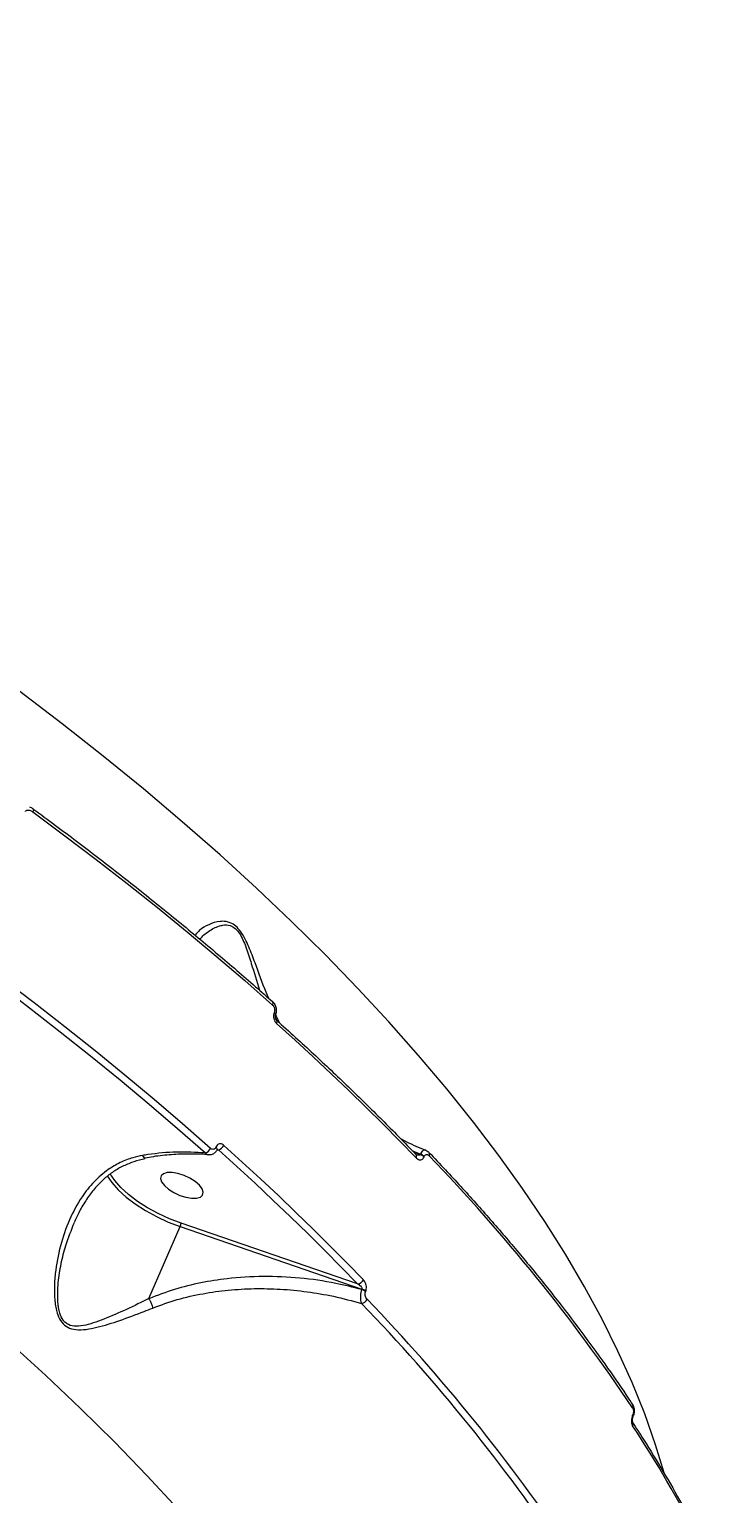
# Model space of a CAD drawing. Header units: millimetres. Extents: x -5517 to 6387, y -5295 to 6147.
# Drawn here: x 3598.4 to 3733.3, y 2253.7 to 2541.3 of the extents above; entities that cross this region are included whole.
import ezdxf

# ---------------------------------------------------------------- set-up
doc = ezdxf.new("R2010")
doc.units = ezdxf.units.MM
for name, color, linetype in [('DIKOM_ОБЪЕКТ', 7, 'Continuous'), ('DIKOM_РАЗМЕР_ЗОНА', 7, 'Continuous'), ('DIKOM_РАЗМЕР_ОБЪЕКТА', 7, 'Continuous')]:
    doc.layers.add(name, color=color, linetype=linetype)
doc.styles.add('style1', font='arial.ttf', dxfattribs={"width": 0.8})
doc.dimstyles.new('1-50', dxfattribs={"dimtxt": 300, "dimasz": 200, "dimexe": 100, "dimexo": 0, "dimgap": 100, "dimtad": 1, "dimtxsty": 'style1', "dimcen": 200, "dimclrd": 7, "dimclre": 7, "dimclrt": 7, "dimadec": 1, "dimazin": 2, "dimtfac": 1, "dimtmove": 0, "dimatfit": 2, "dimfxl": 0, "dimlwd": 25, "dimlwe": 18, "dimarcsym": 0})

# ---------------------------------------------------------------- blocks, each defined once
blk = doc.blocks.new('*D2')
at = {"layer": 'Defpoints', "color": 0, "transparency": 16777216}
for p in [(4491.49, 3838.97), (-2445.56, 374.31), (4491.49, -4687.8)]:
    blk.add_point(p, dxfattribs=at)
at = {"layer": 'DIKOM_РАЗМЕР_ОБЪЕКТА', "color": 7, "lineweight": 18, "transparency": 16777216}
for p, q in [((4491.49, 3838.97), (4491.49, -4787.8)), ((-2445.56, 374.31), (-2445.56, -4787.8))]:
    blk.add_line(p, q, dxfattribs=at)
at = {"layer": 'DIKOM_РАЗМЕР_ОБЪЕКТА', "color": 7, "lineweight": 25, "transparency": 16777216}
blk.add_line((-2245.56, -4687.8), (4291.49, -4687.8), dxfattribs=at)
at = {"layer": 'DIKOM_РАЗМЕР_ОБЪЕКТА', "color": 7, "transparency": 16777216}
for points in [[(-2245.56, -4654.47), (-2245.56, -4721.14), (-2445.56, -4687.8)], [(4291.49, -4654.47), (4291.49, -4721.14), (4491.49, -4687.8)]]:
    blk.add_solid(points, dxfattribs=at)
at = {"layer": 'DIKOM_РАЗМЕР_ОБЪЕКТА', "color": 7, "transparency": 16777216, "insert": (1022.97, -4434.63), "char_height": 300, "attachment_point": 5, "style": 'style1'}
blk.add_mtext('6900', dxfattribs=at)
blk = doc.blocks.new('*D3')
at = {"layer": 'Defpoints', "color": 0, "transparency": 16777216}
for p in [(6386.85, 4728.17), (-4131.44, -152.69), (6386.85, -5195.35)]:
    blk.add_point(p, dxfattribs=at)
at = {"layer": 'DIKOM_РАЗМЕР_ЗОНА', "color": 7, "lineweight": 18, "transparency": 16777216}
for p, q in [((6386.85, 4728.17), (6386.85, -5295.35)), ((-4131.44, -152.69), (-4131.44, -5295.35))]:
    blk.add_line(p, q, dxfattribs=at)
at = {"layer": 'DIKOM_РАЗМЕР_ЗОНА', "color": 7, "lineweight": 25, "transparency": 16777216}
blk.add_line((-3931.44, -5195.35), (6186.85, -5195.35), dxfattribs=at)
at = {"layer": 'DIKOM_РАЗМЕР_ЗОНА', "color": 7, "transparency": 16777216}
for points in [[(-3931.44, -5162.02), (-3931.44, -5228.69), (-4131.44, -5195.35)], [(6186.85, -5162.02), (6186.85, -5228.69), (6386.85, -5195.35)]]:
    blk.add_solid(points, dxfattribs=at)
at = {"layer": 'DIKOM_РАЗМЕР_ЗОНА', "color": 7, "transparency": 16777216, "insert": (1127.71, -4942.18), "char_height": 300, "attachment_point": 5, "style": 'style1'}
blk.add_mtext('10500', dxfattribs=at)

msp = doc.modelspace()

# ---------------------------------------------------------------- linework, layer by layer
at = {"layer": 'DIKOM_ОБЪЕКТ', "color": 7, "linetype": 'Continuous', "lineweight": 15}
for p, q in [((3646.475, 2348.204), (3646.463, 2348.176)), ((3646.7, 2347.726), (3646.688, 2347.699)), ((3647.167, 2346.838), (3646.726, 2347.869)), ((3647.543, 2346.128), (3647.167, 2346.838)), ((3635.025, 2321.767), (3635.014, 2321.74)), ((3635.219, 2321.244), (3635.516, 2321.201)), ((3635.25, 2321.289), (3635.239, 2321.262)), ((3673.513, 2321.118), (3675.156, 2320.366)), ((3675.119, 2320.281), (3673.928, 2320.691)), ((3675.156, 2320.366), (3675.119, 2320.281)), ((3675.87, 2319.829), (3675.907, 2319.914)), ((3621.88, 2291.986), (3628.013, 2306.148)), ((3628.013, 2306.148), (3663.681, 2293.871)), ((3662.845, 2294.867), (3628.196, 2306.793)), ((3663.681, 2293.871), (3663.644, 2293.786)), ((3664.395, 2293.334), (3664.432, 2293.419)), ((3716.835, 2269.146), (3716.816, 2269.1)), ((3716.893, 2268.857), (3716.873, 2268.811))]:
    msp.add_line(p, q, dxfattribs=at)
at = {"layer": 'DIKOM_ОБЪЕКТ', "color": 7, "linetype": 'Continuous', "lineweight": 15, "flags": 128}
for points in [[(3723.013, 2257.791), (3721.336, 2263.269), (3719.189, 2269.342), (3716.718, 2275.489), (3713.924, 2281.705), (3710.811, 2287.984), (3707.382, 2294.32), (3703.639, 2300.707), (3699.586, 2307.139), (3695.227, 2313.611), (3690.566, 2320.116), (3685.607, 2326.647), (3680.356, 2333.2), (3674.816, 2339.768), (3668.993, 2346.345), (3662.892, 2352.924), (3656.519, 2359.5), (3649.88, 2366.067), (3642.982, 2372.618), (3635.83, 2379.147), (3628.431, 2385.649), (3620.792, 2392.117), (3612.92, 2398.544), (3604.823, 2404.927), (3596.508, 2411.257)], [(3599.109, 2388.218), (3599.148, 2388.178), (3599.184, 2388.099), (3599.197, 2387.996), (3599.187, 2387.873), (3599.152, 2387.734), (3599.096, 2387.583)], [(3599.096, 2387.583), (3605.363, 2382.929), (3611.525, 2378.247), (3617.58, 2373.538), (3623.524, 2368.805), (3629.356, 2364.05), (3635.072, 2359.274), (3640.67, 2354.479), (3646.149, 2349.668)], [(3633.954, 2321.509), (3628.475, 2326.32), (3622.877, 2331.114), (3617.16, 2335.89), (3611.329, 2340.646), (3605.385, 2345.379), (3599.33, 2350.088), (3593.168, 2354.77), (3586.901, 2359.424)], [(3586.008, 2358.442), (3592.261, 2353.798), (3598.41, 2349.126), (3604.451, 2344.428), (3610.382, 2339.705), (3616.201, 2334.96), (3621.904, 2330.195), (3627.49, 2325.411), (3632.957, 2320.611)], [(3501.062, 2352.173), (3510.516, 2346.275), (3519.801, 2340.291), (3528.909, 2334.226), (3537.83, 2328.086), (3546.558, 2321.877), (3555.083, 2315.604), (3563.398, 2309.274), (3571.495, 2302.892), (3579.367, 2296.464), (3587.006, 2289.996), (3594.405, 2283.494), (3601.556, 2276.965), (3608.455, 2270.414), (3615.094, 2263.848), (3621.467, 2257.271), (3627.567, 2250.692)], [(3646.934, 2346.037), (3650.565, 2342.753), (3654.138, 2339.464), (3657.653, 2336.169), (3661.109, 2332.87), (3664.505, 2329.567), (3667.84, 2326.26), (3671.115, 2322.952), (3674.328, 2319.641)], [(3663.963, 2295.707), (3660.75, 2299.018), (3657.475, 2302.327), (3654.139, 2305.633), (3650.743, 2308.936), (3647.288, 2312.235), (3643.773, 2315.53), (3640.2, 2318.819), (3636.569, 2322.103)], [(3635.516, 2321.201), (3639.139, 2317.924), (3642.703, 2314.643), (3646.21, 2311.356), (3649.657, 2308.064), (3653.045, 2304.769), (3656.373, 2301.471), (3659.64, 2298.17), (3662.845, 2294.867)], [(3674.278, 2320.33), (3674.287, 2320.321), (3674.289, 2320.32)], [(3613.675, 2316.091), (3614.564, 2314.788), (3615.828, 2313.364), (3617.38, 2311.95), (3619.185, 2310.581), (3621.199, 2309.287), (3623.376, 2308.098), (3625.665, 2307.044), (3628.013, 2306.148)], [(3628.196, 2306.793), (3625.92, 2307.662), (3623.7, 2308.684), (3621.589, 2309.836), (3619.636, 2311.091), (3617.886, 2312.419), (3616.381, 2313.79), (3615.156, 2315.171), (3614.245, 2316.518)], [(3627.577, 2316.563), (3626.444, 2316.754), (3625.465, 2316.741), (3624.719, 2316.525), (3624.266, 2316.123), (3624.144, 2315.567), (3624.362, 2314.904), (3624.903, 2314.187), (3625.722, 2313.473), (3626.754, 2312.82), (3627.915, 2312.282), (3629.11, 2311.902), (3630.243, 2311.711), (3631.222, 2311.725), (3631.968, 2311.941), (3632.421, 2312.343), (3632.543, 2312.898), (3632.325, 2313.561), (3631.784, 2314.279), (3630.965, 2314.993), (3629.933, 2315.645), (3628.772, 2316.183), (3627.577, 2316.563)]]:
    msp.add_lwpolyline(points, dxfattribs=at)
at = {"layer": 'DIKOM_ОБЪЕКТ', "color": 7, "linetype": 'Continuous', "lineweight": 15}
for centre, radius, start, end in [((3645.666, 2349.983), 0.576, 326.94629, 37.64475), ((3646.227, 2347.775), 0.466, 350.17762, 59.61189), ((3646.233, 2347.797), 0.473, 351.78274, 59.28261), ((3646.458, 2346.352), 0.57, 326.54943, 38.19903), ((3632.5, 2322.12), 1.577, 286.84024, 337.21514), ((3634.774, 2321.335), 0.471, 351.36207, 59.37163), ((3634.789, 2321.365), 0.466, 350.34467, 59.59099), ((3635.159, 2322.682), 1.524, 283.56531, 337.68803), ((3673.782, 2319.95), 0.627, 330.53889, 36.10075), ((3674.516, 2318.429), 1.947, 45.9593, 71.98361), ((3674.553, 2318.515), 1.947, 45.9593, 71.98361), ((3676.363, 2320.345), 0.608, 329.32511, 37.37006), ((3416.15, 2068.795), 362.084, 33.85929, 43.9375), ((3626.008, 2307.067), 2.205, 335.38688, 352.8846), ((3662.679, 2296.252), 1.395, 276.85259, 337.01032), ((3663.043, 2291.936), 1.946, 45.94424, 71.99199), ((3663.079, 2292.02), 1.947, 45.95239, 71.98384), ((3663.391, 2292.441), 1.417, 279.54566, 336.52646), ((3403.463, 2040.356), 361.288, 33.8593, 43.93741), ((3403.945, 2040.628), 362.097, 33.85939, 43.93723), ((3716.212, 2270.839), 0.688, 333.55615, 30.71907), ((3716.209, 2267.335), 0.687, 333.51876, 30.56054), ((3716.579, 2268.903), 0.308, 341.91168, 39.79003), ((3512.214, 2133.086), 244.553, 27.19676, 33.2097), ((3716.595, 2268.947), 0.312, 344.15186, 39.57692)]:
    msp.add_arc(centre, radius, start, end, dxfattribs=at)
for points, knots in [([(3597.619, 2387.646), (3597.654, 2387.706), (3597.724, 2387.827), (3597.921, 2387.937), (3598.226, 2387.976), (3598.646, 2387.872), (3598.941, 2387.683), (3599.096, 2387.583)], [0, 0, 0, 0, 0.1190114, 0.2374259, 0.4123404, 0.6910349, 1, 1, 1, 1]), ([(3598.403, 2388.611), (3598.63, 2388.519), (3598.882, 2388.417), (3599.084, 2388.228), (3599.104, 2388.209)], [0, 0, 0, 0, 0.9000209, 1, 1, 1, 1]), ([(3599.109, 2388.218), (3600.585, 2387.129), (3604.865, 2383.971), (3611.809, 2378.704), (3619.872, 2372.405), (3627.734, 2366.062), (3635.391, 2359.681), (3641.492, 2354.433), (3645.019, 2351.311), (3646.122, 2350.334)], [0, 0, 0, 0, 0.0879764, 0.2551531, 0.4223364, 0.589526, 0.7567208, 0.9239221, 1, 1, 1, 1]), ([(3645.395, 2350.976), (3645.225, 2351.369), (3644.269, 2353.572), (3643.072, 2357.047), (3641.714, 2360.591), (3640.772, 2362.648), (3639.935, 2364.094), (3638.926, 2365.247), (3637.645, 2366.015), (3636.628, 2366.138), (3635.167, 2366.047), (3633.562, 2365.485), (3631.842, 2364.486), (3631.198, 2363.704), (3630.923, 2363.37)], [0, 0, 0, 0, 0.0404801, 0.2272936, 0.326376, 0.3765806, 0.4283738, 0.4782948, 0.5281694, 0.6059321, 0.6266993, 0.7605227, 0.8978341, 1, 1, 1, 1]), ([(3631.893, 2362.562), (3631.97, 2362.669), (3632.425, 2363.301), (3633.79, 2364.355), (3635.304, 2365.129), (3636.693, 2365.422), (3637.622, 2365.437), (3638.803, 2364.808), (3639.67, 2363.771), (3640.341, 2362.496), (3640.739, 2361.506), (3641.312, 2359.947), (3642.207, 2357.029), (3643.037, 2354.315), (3643.564, 2352.592)], [0, 0, 0, 0, 0.0324945, 0.1924547, 0.3518123, 0.3756288, 0.46276, 0.5166714, 0.5703681, 0.6218437, 0.673653, 0.6846581, 0.7998409, 1, 1, 1, 1]), ([(3646.113, 2350.321), (3646.16, 2350.285), (3646.389, 2350.11), (3646.685, 2349.613), (3646.892, 2348.882), (3646.887, 2348.202), (3646.73, 2347.861), (3646.674, 2347.741)], [0, 0, 0, 0, 0.0647103, 0.3164557, 0.5984709, 0.8583992, 1, 1, 1, 1]), ([(3646.149, 2349.668), (3646.226, 2349.585), (3646.38, 2349.418), (3646.527, 2349.063), (3646.581, 2348.686), (3646.546, 2348.391), (3646.491, 2348.247), (3646.475, 2348.204)], [0, 0, 0, 0, 0.2336531, 0.4673386, 0.6955847, 0.9087239, 1, 1, 1, 1]), ([(3646.463, 2348.176), (3646.438, 2348.112), (3646.358, 2347.902), (3646.307, 2347.473), (3646.383, 2346.925), (3646.596, 2346.404), (3646.821, 2346.16), (3646.934, 2346.037)], [0, 0, 0, 0, 0.0931565, 0.3038923, 0.5302328, 0.765191, 1, 1, 1, 1]), ([(3646.688, 2347.694), (3646.681, 2347.679), (3646.663, 2347.641), (3646.639, 2347.52), (3646.633, 2347.358), (3646.657, 2347.172), (3646.718, 2346.977), (3646.808, 2346.81), (3646.883, 2346.723), (3646.905, 2346.706), (3646.906, 2346.705)], [0, 0, 0, 0, 0.0765974, 0.1978833, 0.315748, 0.455653, 0.6140029, 0.7949742, 0.9893729, 1, 1, 1, 1]), ([(3647.167, 2346.838), (3647.131, 2346.854), (3647.018, 2346.905), (3646.859, 2346.921), (3646.75, 2346.931)], [0, 0, 0, 0, 0.3169221, 1, 1, 1, 1]), ([(3646.907, 2346.704), (3648.162, 2345.573), (3651.802, 2342.291), (3657.659, 2336.841), (3664.395, 2330.352), (3669.915, 2324.842), (3673.151, 2321.496), (3674.289, 2320.319)], [0, 0, 0, 0, 0.1293235, 0.3750953, 0.6208834, 0.8666824, 1, 1, 1, 1]), ([(3635.014, 2321.74), (3634.968, 2321.656), (3634.876, 2321.489), (3634.664, 2321.343), (3634.421, 2321.292), (3634.171, 2321.346), (3634.023, 2321.457), (3633.954, 2321.509)], [0, 0, 0, 0, 0.1951906, 0.3900968, 0.5932873, 0.8111298, 1, 1, 1, 1]), ([(3636.569, 2322.103), (3636.469, 2322.18), (3636.254, 2322.342), (3635.892, 2322.422), (3635.538, 2322.351), (3635.228, 2322.136), (3635.093, 2321.89), (3635.025, 2321.767)], [0, 0, 0, 0, 0.1890279, 0.4045138, 0.6068604, 0.803375, 1, 1, 1, 1]), ([(3635.286, 2321.351), (3635.286, 2321.351), (3635.295, 2321.356), (3635.273, 2321.343), (3635.256, 2321.299), (3635.251, 2321.285)], [0, 0, 0, 0, 0.0245324, 0.7136327, 1, 1, 1, 1]), ([(3671.255, 2323.444), (3671.633, 2323.239), (3673.224, 2322.379), (3674.912, 2321.673), (3676.198, 2321.135)], [0, 0, 0, 0, 0.2376883, 1, 1, 1, 1]), ([(3620.608, 2320.111), (3619.98, 2319.981), (3618.46, 2319.665), (3616.181, 2318.761), (3613.576, 2317.226), (3611.013, 2314.989), (3608.395, 2311.696), (3606.123, 2307.469), (3604.375, 2302.365), (3603.519, 2297.803), (3603.257, 2294.04), (3603.37, 2291.303), (3603.828, 2288.994), (3604.684, 2287.276), (3605.933, 2286.217), (3607.611, 2285.808), (3609.545, 2285.91), (3612.402, 2286.484), (3616.172, 2287.681), (3619.874, 2289.056), (3622.058, 2289.928), (3622.617, 2290.151)], [0, 0, 0, 0, 0.0311467, 0.0753855, 0.120736, 0.1821158, 0.2453868, 0.3302594, 0.4176087, 0.5065779, 0.5523798, 0.598098, 0.6383969, 0.6670929, 0.6962051, 0.728673, 0.7668132, 0.805986, 0.8877652, 0.971247, 1, 1, 1, 1]), ([(3621.16, 2319.427), (3620.953, 2319.395), (3620.003, 2319.248), (3618.386, 2318.722), (3616.34, 2317.839), (3614.433, 2316.67), (3612.725, 2315.248), (3611.114, 2313.514), (3609.594, 2311.492), (3608.243, 2309.273), (3607.53, 2307.693), (3607.197, 2306.956)], [0, 0, 0, 0, 0.0312189, 0.1431702, 0.2584609, 0.3754314, 0.4915677, 0.606723, 0.7401343, 0.8788545, 1, 1, 1, 1]), ([(3632.957, 2320.611), (3631.075, 2320.712), (3627.384, 2320.91), (3623.199, 2320.52), (3620.964, 2320.168), (3620.608, 2320.111)], [0, 0, 0, 0, 0.4665324, 0.9150077, 1, 1, 1, 1]), ([(3620.608, 2320.111), (3620.617, 2320.092), (3620.696, 2319.938), (3620.854, 2319.716), (3621.026, 2319.577), (3621.103, 2319.624), (3621.12, 2319.634)], [0, 0, 0, 0, 0.0559328, 0.451695, 0.877636, 1, 1, 1, 1]), ([(3633.598, 2320.225), (3633.482, 2320.238), (3632.256, 2320.384), (3629.82, 2320.423), (3626.313, 2320.303), (3623.398, 2320.015), (3621.66, 2319.684), (3621.119, 2319.581)], [0, 0, 0, 0, 0.0291449, 0.3103211, 0.5916706, 0.87268, 1, 1, 1, 1]), ([(3632.957, 2320.611), (3633.059, 2320.506), (3633.258, 2320.303), (3633.49, 2320.269), (3633.602, 2320.253)], [0, 0, 0, 0, 0.5136841, 1, 1, 1, 1]), ([(3635.228, 2321.269), (3635.214, 2321.228), (3635.13, 2320.979), (3634.818, 2320.612), (3634.284, 2320.295), (3633.837, 2320.183), (3633.618, 2320.24), (3633.602, 2320.244)], [0, 0, 0, 0, 0.0613792, 0.3717866, 0.6659488, 0.9756276, 1, 1, 1, 1]), ([(3635.232, 2321.299), (3635.261, 2321.295), (3635.36, 2321.279), (3635.452, 2321.233), (3635.516, 2321.201)], [0, 0, 0, 0, 0.2994315, 1, 1, 1, 1]), ([(3674.284, 2320.336), (3674.311, 2320.306), (3674.376, 2320.235), (3674.38, 2320.24), (3674.381, 2320.243)], [0, 0, 0, 0, 0.4172465, 1, 1, 1, 1]), ([(3674.328, 2319.641), (3674.347, 2319.622), (3674.485, 2319.483), (3674.75, 2319.306), (3675.113, 2319.231), (3675.423, 2319.305), (3675.689, 2319.496), (3675.81, 2319.718), (3675.87, 2319.829)], [0, 0, 0, 0, 0.0392293, 0.2872382, 0.4951714, 0.671005, 0.8353121, 1, 1, 1, 1]), ([(3675.119, 2320.281), (3675.107, 2320.261), (3675.084, 2320.222), (3674.999, 2320.168), (3674.849, 2320.141), (3674.632, 2320.162), (3674.475, 2320.213), (3674.391, 2320.24)], [0, 0, 0, 0, 0.0896265, 0.177984, 0.3948574, 0.6767001, 1, 1, 1, 1]), ([(3676.206, 2321.154), (3676.117, 2321.174), (3675.945, 2321.213), (3675.663, 2321.067), (3675.389, 2320.796), (3675.234, 2320.511), (3675.156, 2320.366)], [0, 0, 0, 0, 0.2611182, 0.506547, 0.75068, 1, 1, 1, 1]), ([(3675.907, 2319.914), (3675.946, 2319.987), (3676.024, 2320.132), (3676.195, 2320.255), (3676.392, 2320.3), (3676.619, 2320.25), (3676.786, 2320.138), (3676.873, 2320.049), (3676.886, 2320.035)], [0, 0, 0, 0, 0.1673488, 0.3344649, 0.5091728, 0.7130713, 0.9577443, 1, 1, 1, 1]), ([(3676.21, 2321.15), (3676.363, 2321.081), (3676.603, 2320.972), (3676.77, 2320.769), (3676.831, 2320.696)], [0, 0, 0, 0, 0.6372801, 1, 1, 1, 1]), ([(3676.846, 2320.714), (3677.926, 2319.572), (3681.056, 2316.259), (3686.052, 2310.774), (3691.75, 2304.264), (3697.191, 2297.761), (3702.378, 2291.271), (3707.303, 2284.799), (3711.882, 2278.462), (3714.988, 2273.931), (3716.565, 2271.549), (3716.803, 2271.19)], [0, 0, 0, 0, 0.0688384, 0.1996784, 0.3305268, 0.4613819, 0.5922436, 0.7231125, 0.853986, 0.9779794, 1, 1, 1, 1]), ([(3621.88, 2291.986), (3621.344, 2291.727), (3619.282, 2290.729), (3615.774, 2289.068), (3612.202, 2287.614), (3609.485, 2286.759), (3607.682, 2286.49), (3606.181, 2286.716), (3605.387, 2287.32), (3604.798, 2288.074), (3604.251, 2289.32), (3603.918, 2291.855), (3603.998, 2295.138), (3604.593, 2298.834), (3605.59, 2302.834), (3606.646, 2305.463), (3607.243, 2306.948)], [0, 0, 0, 0, 0.0446907, 0.1722779, 0.2997619, 0.3578463, 0.4156352, 0.4620755, 0.4960824, 0.5027938, 0.5435075, 0.6028204, 0.6947928, 0.7873798, 0.879836, 1, 1, 1, 1]), ([(3663.644, 2293.786), (3661.949, 2294.214), (3657.96, 2295.219), (3651.492, 2296.132), (3644.343, 2296.462), (3637.839, 2296.078), (3632.01, 2295.153), (3626.843, 2293.894), (3623.534, 2292.62), (3621.879, 2291.983)], [0, 0, 0, 0, 0.1234119, 0.2903397, 0.457787, 0.6246099, 0.7465455, 0.8732937, 1, 1, 1, 1]), ([(3664.432, 2293.419), (3664.455, 2293.479), (3664.535, 2293.686), (3664.587, 2294.106), (3664.526, 2294.66), (3664.33, 2295.244), (3664.093, 2295.544), (3663.963, 2295.707)], [0, 0, 0, 0, 0.0796552, 0.2757184, 0.4707538, 0.7105254, 1, 1, 1, 1]), ([(3622.617, 2290.151), (3624.21, 2290.732), (3627.414, 2291.9), (3632.411, 2293.021), (3637.473, 2293.732), (3642.55, 2294.016), (3647.72, 2293.91), (3652.917, 2293.402), (3658.269, 2292.502), (3661.791, 2291.543), (3663.626, 2291.043)], [0, 0, 0, 0, 0.1236831, 0.2488961, 0.3689536, 0.4907449, 0.6125469, 0.7380577, 0.8635716, 1, 1, 1, 1]), ([(3662.845, 2294.867), (3662.98, 2294.782), (3663.218, 2294.632), (3663.488, 2294.375), (3663.634, 2294.174), (3663.69, 2294.032), (3663.703, 2293.941), (3663.687, 2293.892), (3663.681, 2293.871)], [0, 0, 0, 0, 0.3509771, 0.6182786, 0.8029056, 0.8793446, 0.9492553, 1, 1, 1, 1]), ([(3663.644, 2293.786), (3663.615, 2293.706), (3663.52, 2293.443), (3663.412, 2292.939), (3663.363, 2292.282), (3663.413, 2291.642), (3663.527, 2291.242), (3663.612, 2291.071), (3663.626, 2291.043)], [0, 0, 0, 0, 0.0891871, 0.2936539, 0.4895991, 0.7163866, 0.9545919, 1, 1, 1, 1]), ([(3664.691, 2291.876), (3664.605, 2291.986), (3664.453, 2292.179), (3664.33, 2292.554), (3664.295, 2292.899), (3664.329, 2293.163), (3664.38, 2293.294), (3664.395, 2293.334)], [0, 0, 0, 0, 0.3025999, 0.5347, 0.7254853, 0.917125, 1, 1, 1, 1]), ([(3621.879, 2291.983), (3621.879, 2291.983), (3621.879, 2291.984), (3621.879, 2291.985), (3621.879, 2291.986), (3621.88, 2291.986)], [0, 0, 0, 0, 0.3027625, 0.6883569, 1, 1, 1, 1]), ([(3621.879, 2291.983), (3621.977, 2291.793), (3622.172, 2291.412), (3622.406, 2290.828), (3622.546, 2290.41), (3622.601, 2290.212), (3622.617, 2290.151)], [0, 0, 0, 0, 0.325276, 0.650546, 0.8925394, 1, 1, 1, 1]), ([(3716.786, 2271.179), (3716.826, 2271.128), (3716.975, 2270.938), (3717.1, 2270.471), (3717.142, 2269.798), (3717.054, 2269.204), (3716.909, 2268.93), (3716.877, 2268.87)], [0, 0, 0, 0, 0.0842961, 0.3131524, 0.6066537, 0.9133484, 1, 1, 1, 1]), ([(3716.828, 2270.532), (3716.865, 2270.46), (3716.94, 2270.317), (3716.987, 2270.008), (3716.979, 2269.672), (3716.923, 2269.371), (3716.86, 2269.21), (3716.835, 2269.146)], [0, 0, 0, 0, 0.2143168, 0.428448, 0.6429214, 0.8577312, 1, 1, 1, 1]), ([(3716.816, 2269.1), (3716.779, 2269.005), (3716.686, 2268.765), (3716.601, 2268.317), (3716.588, 2267.814), (3716.659, 2267.351), (3716.769, 2267.136), (3716.825, 2267.029)], [0, 0, 0, 0, 0.1407808, 0.3552924, 0.5700291, 0.784953, 1, 1, 1, 1]), ([(3716.874, 2268.807), (3716.861, 2268.777), (3716.824, 2268.694), (3716.772, 2268.499), (3716.736, 2268.246), (3716.733, 2268), (3716.76, 2267.811), (3716.786, 2267.713), (3716.81, 2267.673), (3716.802, 2267.683), (3716.802, 2267.683)], [0, 0, 0, 0, 0.0891795, 0.2409589, 0.4112416, 0.5904103, 0.7416474, 0.8712079, 0.9895585, 1, 1, 1, 1]), ([(3716.801, 2267.685), (3717.524, 2266.565), (3719.622, 2263.314), (3722.882, 2257.96), (3726.491, 2251.672), (3728.655, 2247.53), (3729.728, 2245.477)], [0, 0, 0, 0, 0.1498867, 0.4348048, 0.7197326, 1, 1, 1, 1])]:
    msp.add_open_spline(points, degree=3, knots=knots, dxfattribs=at)

# ---------------------------------------------------------------- dimensions: what is measured, and where the dimension line sits
at = {"layer": 'DIKOM_РАЗМЕР_ЗОНА'}
dim = msp.add_linear_dim(base=(6386.855, -5195.352), p1=(-4131.439, -152.689), p2=(6386.855, 4728.173), text='10500', dimstyle='1-50', dxfattribs=at)
dim.commit()
dim.dimension.update_dxf_attribs({"geometry": '*D3', "text_midpoint": (1127.708, -5195.352), "dimtype": 160})
at = {"layer": 'DIKOM_РАЗМЕР_ОБЪЕКТА'}
dim = msp.add_linear_dim(base=(4491.49, -4687.804), p1=(-2445.558, 374.311), p2=(4491.49, 3838.967), text='6900', dimstyle='1-50', dxfattribs=at)
dim.commit()
dim.dimension.update_dxf_attribs({"geometry": '*D2', "text_midpoint": (1022.966, -4687.804), "dimtype": 160})

doc.saveas('drawing.dxf')
